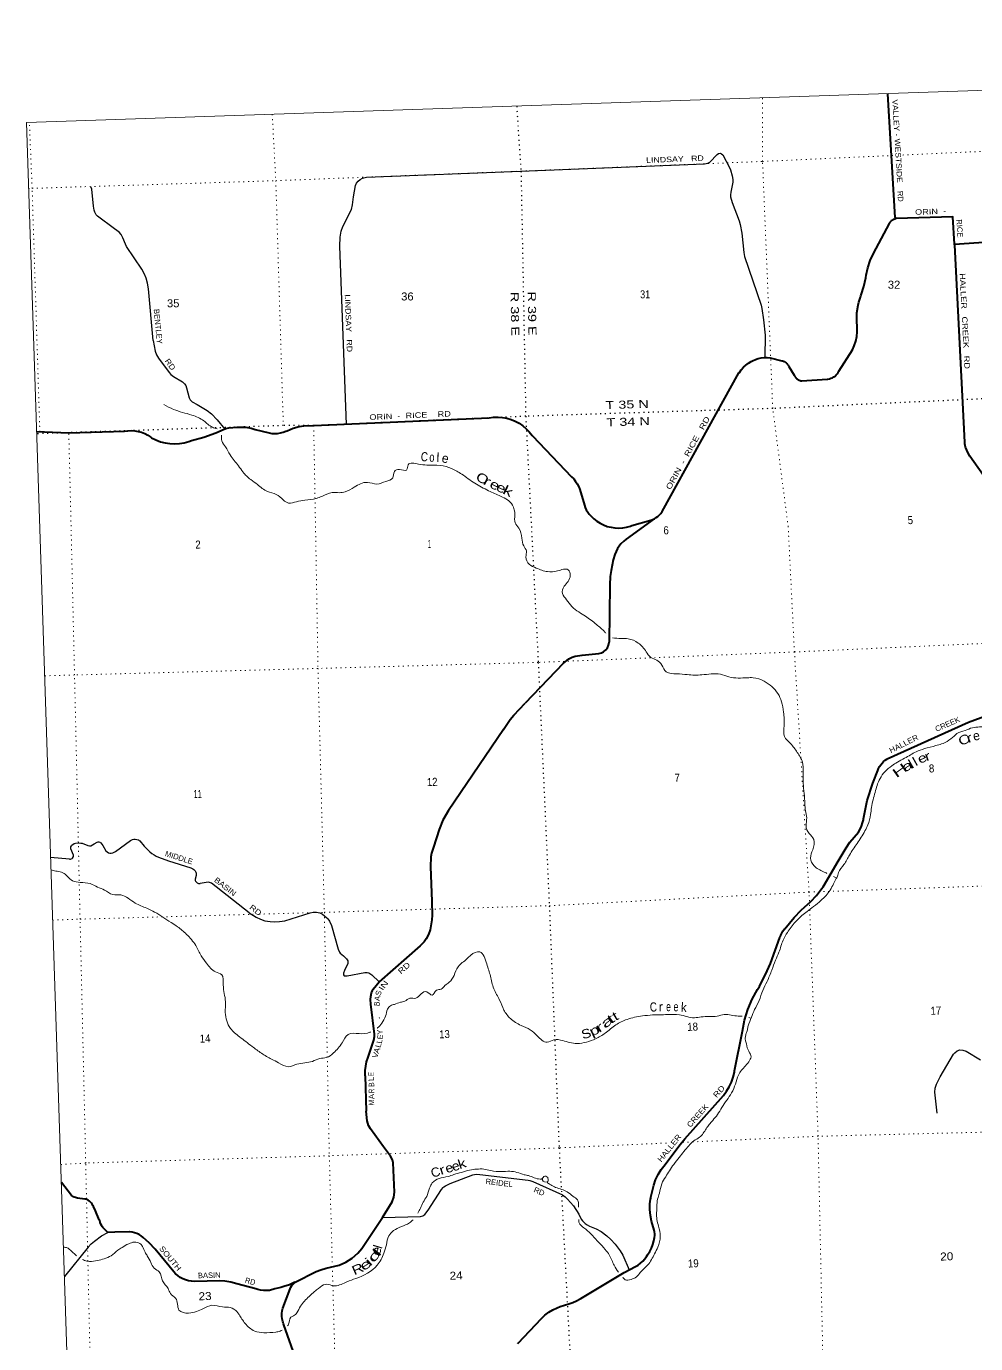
# Model space of a CAD drawing. Header units: feet. Extents: x 733631 to 986127, y 195788 to 388968.
# Drawn here: x 733631 to 754394, y 352850 to 381653 of the extents above; entities that cross this region are included whole.
import ezdxf
from ezdxf.enums import TextEntityAlignment as Align

# ---------------------------------------------------------------- set-up
doc = ezdxf.new("R2010")
doc.units = ezdxf.units.FT
doc.header["$LTSCALE"] = 70
doc.linetypes.add('DOTTED', pattern=[1.5, 0.3, -1.2])
for name, color, linetype, lineweight in [('26', 7, 'Continuous', 40), ('29', 7, 'Continuous', 25), ('39', 7, 'Continuous', 13), ('4', 7, 'Continuous', 13), ('6', 7, 'DOTTED', 25), ('7', 7, 'DOTTED', 13)]:
    doc.layers.add(name, color=color, linetype=linetype, lineweight=lineweight)
for name, color, linetype in [('27', 7, 'Continuous'), ('30', 7, 'Continuous'), ('41', 7, 'Continuous')]:
    doc.layers.add(name, color=color, linetype=linetype)

msp = doc.modelspace()

# ---------------------------------------------------------------- linework, layer by layer
at = {"layer": '26'}
for p, q in [((746390.59, 369442.83), (746378.56, 368186.54)), ((745370.32, 367718.46), (744544.16, 366857.1)), ((744066.35, 366281.2), (742865.85, 364507.8)), ((742243.28, 361547.58), (741348.86, 360762.41)), ((741039.79, 358707.88), (741060.52, 357929.72))]:
    msp.add_line(p, q, dxfattribs=at)
for points in [[(752651.43, 377451.26), (752630.15, 377471.56), (752474.27, 380180.51)], [(747510.31, 371004.54), (747537.21, 371042.37), (749216.67, 374073.28), (749225.42, 374087.22), (749267.12, 374145), (749314.62, 374198.1), (749367.42, 374245.95), (749424.93, 374288.02), (749486.52, 374323.84), (749515.76, 374339.84), (749575.98, 374366.87), (749638.7, 374387.45), (749703.22, 374401.37), (749768.84, 374408.46), (749834.85, 374408.66), (749900.51, 374401.95), (750158.11, 374341.23), (750166.28, 374338.97), (750188.2, 374331.18), (750209.19, 374321.14), (750229.01, 374308.96), (750247.45, 374294.78), (750264.31, 374278.74), (750274.45, 374266.84), (750292.51, 374241.9), (750307.64, 374216.84), (750425.27, 374021.99), (750440.45, 373996.84), (750457.16, 373971.99), (750459.33, 373969.06), (750472.25, 373954.96), (750486.57, 373942.29), (750502.13, 373931.18), (750518.78, 373921.76), (750536.31, 373914.14), (750554.55, 373908.38), (750573.29, 373904.57), (750592.32, 373902.73), (751147.28, 373937.05), (751162.48, 373939.01), (751196.01, 373945.94), (751228.64, 373956.35), (751259.99, 373970.1), (751289.74, 373987.06), (751317.55, 374007.03), (751343.12, 374029.8), (751366.18, 374055.12), (751386.46, 374082.71), (751403.74, 374112.26), (751701.94, 374580.33), (751739.49, 374666.59), (751771.37, 374765.78), (751792.71, 374867.77), (751803.26, 374971.43), (751802.93, 375075.62), (751793.62, 375212.49), (751798.11, 375385.52), (751820.65, 375557.13), (751836.53, 375619.49), (751875.05, 375733.93), (751883.49, 375759.02), (751892.87, 375783.93), (751950.3, 375962.61), (751989.65, 376150.62), (751998.82, 376210.34), (752035.91, 376373.5), (752089.85, 376531.9), (752160.06, 376683.78), (752508.9, 377339.79), (752515.29, 377353.5), (752525.04, 377370.18), (752536.49, 377385.75), (752549.49, 377400.04), (752563.92, 377412.89), (752579.62, 377424.16), (752596.41, 377433.72), (752606.59, 377438.19), (752651.43, 377451.26)], [(753934.25, 376892.94), (753894.07, 377486.29), (752656.59, 377451.41), (752651.43, 377451.26)], [(753934.25, 376892.94), (755943.78, 377028.66), (755970.1, 377031.21), (756020.33, 377032.03), (756070.37, 377027.6), (756119.68, 377017.96), (756167.7, 377003.22), (756213.93, 376983.55), (756257.84, 376959.14), (756355.46, 376888.6), (756380.43, 376870.55), (756405.46, 376859.78), (756411.4, 376857.22), (756444.08, 376847.02), (756477.65, 376840.29), (756511.74, 376837.11), (756545.98, 376837.51), (756579.98, 376841.48), (756613.38, 376848.99), (756645.82, 376859.94), (757084.3, 377035.69), (757480.01, 377128.98), (757727.43, 377187.31), (757754.3, 377193.64)], [(755459.04, 370565.32), (754263.95, 372255.11), (754227.18, 372317.43), (754197.13, 372383.26), (754174.12, 372451.86), (754158.42, 372522.49), (754153.48, 372557.22), (753935.51, 376867.94), (753934.25, 376892.94)], [(733854.31, 372791.96), (734560.34, 372768.04), (735774.77, 372800.01), (735849.87, 372811.1), (735925.72, 372814.28), (736001.48, 372809.52), (736076.33, 372796.86), (736149.45, 372776.44), (736220.03, 372748.5), (736287.31, 372713.33), (736350.54, 372671.32), (736370.72, 372655.77), (736464.95, 372608.47), (736563.6, 372571.28), (736665.61, 372544.61), (736769.84, 372528.74), (736875.16, 372523.85), (736980.41, 372530), (737084.45, 372547.12), (737186.12, 372575.02), (737244.68, 372596.47), (737515.97, 372666.52), (737778.46, 372764.55), (737830.24, 372787.69), (737908.88, 372822.33), (737996.54, 372857.26), (738061.59, 372876.61), (738237.44, 372890.78), (738413.8, 372886.49), (738429.53, 372885.21), (738547.74, 372864.2), (738632.94, 372840.91), (738941.58, 372763.32), (739002.7, 372753.28), (739064.53, 372749.67), (739126.4, 372752.55), (739187.63, 372761.88), (739247.55, 372777.56), (739305.5, 372799.42), (739332.17, 372811.9), (739464.45, 372864.18), (739601.46, 372902.34), (739698.93, 372920.36), (739916.68, 372922.15), (743755.53, 373091.75), (743851.75, 373104.81), (743948.8, 373107.74), (744045.63, 373100.51), (744141.18, 373083.19), (744234.39, 373055.99), (744324.25, 373019.18), (744409.76, 372973.19), (744490, 372918.51), (744564.09, 372855.75), (744631.21, 372785.58), (744690.63, 372708.78), (744698.46, 372697.29), (745554.77, 371803.82), (745602.48, 371756.04), (745644.94, 371703.54), (745681.67, 371646.88), (745712.28, 371586.69), (745736.44, 371523.64), (745750.32, 371474.17), (745822.48, 371235.58), (745835.7, 371181.24), (745854.53, 371128.57), (745878.76, 371078.16), (745908.13, 371030.56), (745942.31, 370986.28), (745978.78, 370947.86), (746039.95, 370887.8), (746107.06, 370834.46), (746179.38, 370788.43), (746256.11, 370750.21), (746336.42, 370720.22), (746419.43, 370698.79), (746504.21, 370686.15), (746589.86, 370682.44), (746675.42, 370687.71), (746759.97, 370701.89), (746842.57, 370724.83), (746876.64, 370737.09), (747291.14, 370855.55), (747325.99, 370867.69), (747368.2, 370887.01), (747408.16, 370910.63), (747445.43, 370938.3), (747479.61, 370969.72), (747510.31, 371004.54)], [(747362.36, 370885.8), (746750.88, 370442.46), (746697.86, 370398.25), (746631.57, 370336.35), (746560.87, 370239.09), (746529.94, 370172.77), (746503.43, 370106.45), (746468.08, 369987.08), (746419.47, 369757.18), (746397.38, 369624.55), (746390.59, 369442.83)], [(745370.32, 367718.46), (745494.83, 367821.83), (745567.74, 367861.62), (745636.23, 367881.52), (745788.68, 367901.41), (746155.45, 367936.78), (746212.89, 367954.46), (746257.08, 367974.36), (746305.69, 368016.36), (746341.04, 368067.2), (746365.34, 368122.47), (746378.56, 368186.54)], [(744066.35, 366281.2), (744212.27, 366496.59), (744291.81, 366591.65), (744544.16, 366857.1)], [(750178.49, 361867.79), (750216.2, 361918.07), (750217.36, 361919.45), (750426.1, 362170.56), (750579.52, 362330.09), (750652.41, 362395.25), (750790.33, 362513.94), (750915.08, 362646.39), (751025.31, 362791.15), (751056.69, 362838.84), (751387.88, 363399.15), (751561.47, 363692.96), (751643.66, 363811.04), (751831.59, 364034.35), (751868.63, 364097.7), (751898.84, 364164.57), (751921.9, 364234.23), (751937.55, 364305.92), (751940.21, 364323.56), (752023.86, 364729.24), (752141.9, 365103.72), (752255.02, 365380.96), (752271.31, 365424.74), (752292.08, 365466.58), (752317.12, 365506.01), (752346.13, 365542.61), (752378.82, 365575.98), (752414.81, 365605.75), (752453.72, 365631.59), (752460, 365635.23), (754239.72, 366440.67), (755012.74, 366723.34)], [(742865.85, 364507.8), (742738.59, 364294.87), (742659.05, 364091.5), (742535.33, 363706.86), (742488.94, 363572.01), (742477.88, 363494.65), (742473.46, 363273.59), (742499.98, 362522), (742508.81, 362221.36), (742501.08, 362118.57), (742460.21, 361894.2), (742428.17, 361793.61), (742378.46, 361701.88), (742328.75, 361636.66), (742243.28, 361547.58)], [(744378.82, 352847.97), (744389.56, 352857.25), (744897.46, 353397.67), (744974.03, 353470.42), (745057.78, 353534.76), (745147.79, 353590), (745243.09, 353635.52), (745306.45, 353659.35), (745498.35, 353720.94), (745584.12, 353749.45), (745666.43, 353786.77), (745744.4, 353832.49), (745754.88, 353839.51), (746706.86, 354404.16), (746950.82, 354534.41), (747009.11, 354568.13), (747063.55, 354607.75), (747113.56, 354652.84), (747158.58, 354702.91), (747198.11, 354757.42), (747218.43, 354790.95), (747264.94, 354862.09), (747303.76, 354937.71), (747334.46, 355016.96), (747356.71, 355098.99), (747363.48, 355134.09), (747371.65, 355173.34), (747375.69, 355213.23), (747375.52, 355253.32), (747371.17, 355293.18), (747362.68, 355332.36), (747362.14, 355334.33), (747302.28, 355530.42), (747278.79, 355654.13), (747268.36, 355779.62), (747271.11, 355905.51), (747283.89, 356005.97), (747287.1, 356030.96), (747292.77, 356055.97), (747351.72, 356315.72), (747394.98, 356434.78), (747450.44, 356548.67), (747517.51, 356656.14), (747573.4, 356729.88), (747928.79, 357202.2), (748035.28, 357325.63), (748877.29, 358278.41), (748946.29, 358368.91), (749005.45, 358466.12), (749054.12, 358568.98), (749091.78, 358676.36), (749118, 358787.1), (749122.45, 358813.34), (749294.58, 359681.45), (749340.14, 359921.43), (749410.53, 360155.33), (749504.99, 360380.59), (749622.48, 360594.74), (749662.95, 360657.85), (749837.4, 361003.2), (749903.17, 361162.24), (750110.71, 361731.82), (750119.84, 361756.87), (750131.4, 361781.82), (750146.25, 361813.85), (750178.49, 361867.79)], [(741039.79, 358707.88), (741045.09, 358820.39), (741057.24, 358916.55), (741073.81, 359012.71), (741105.84, 359111.08), (741229.57, 359482.46), (741246.15, 359567.56), (741247.25, 359619.51), (741163.29, 360269.42), (741159.97, 360376.63), (741163.29, 360441.84), (741179.86, 360520.31), (741201.95, 360571.16), (741216.32, 360601), (741348.86, 360762.41)], [(741419.56, 355608.06), (741629.47, 355952.18), (741669.24, 356053.86), (741682.49, 356164.39), (741651.56, 356805.45), (741638.31, 356871.77), (741594.12, 356951.35), (741439.46, 357150.3), (741156.65, 357543.78), (741116.88, 357618.94), (741085.95, 357720.63), (741060.52, 357929.72)], [(735305.17, 355387.95), (735288.29, 355412.97), (735281.43, 355423.13), (735261.52, 355460.57), (735245.62, 355499.88), (735243.06, 355508.51), (735235.65, 355533.48), (735225.47, 355558.51), (735144.66, 355757.16), (735099.58, 355846.67), (735086.9, 355871.85), (735072.26, 355896.67), (735071.33, 355898.25), (735052.97, 355923.05), (735032.12, 355945.79), (735009, 355966.22), (734983.88, 355984.13), (734983.05, 355984.65), (734968.76, 355993.31), (734953.65, 356000.42), (734937.88, 356005.92), (734921.62, 356009.73), (734910.53, 356011.33), (734749.29, 356033.4), (734725.85, 356037.05), (734702.91, 356043.14), (734680.74, 356051.58), (734659.57, 356062.3), (734639.64, 356075.17), (734621.16, 356090.05), (734396.69, 356371.87)], [(739512.44, 354195.04), (739972.4, 354426.88), (740069.61, 354462.25), (740188.92, 354497.62), (740471.73, 354568.36), (740617.55, 354630.26), (740754.53, 354718.68), (740882.68, 354824.79), (740966.64, 354926.47), (741419.56, 355608.06)], [(739512.44, 354195.04), (739489.32, 354184.56), (739389.51, 354139.3), (739259.23, 354095.98), (739198.62, 354080.84), (739062.46, 354051.5), (738946.04, 354014.14), (738881.96, 354008.39), (738817.62, 354009.37), (738753.74, 354017.08), (738691.01, 354031.41), (738649.79, 354044.72), (738237.05, 354157.18), (738106.68, 354192.26), (737973.37, 354213.51), (737862.54, 354220.46), (737306.76, 354208.36), (737241.77, 354213.4), (737177.67, 354225.2), (737115.14, 354243.64), (737054.89, 354268.51), (736997.57, 354299.54), (736943.8, 354336.4), (736894.19, 354378.67), (736853.92, 354420.52), (736445.22, 354915.51), (736316.54, 355055.81), (736184.87, 355173.11), (736141.97, 355205.59), (736095.91, 355233.41), (736047.19, 355256.26), (735996.36, 355273.9), (735943.95, 355286.12), (735890.56, 355292.8), (735879.03, 355293.5), (735565.72, 355288.19), (735412.28, 355280.59), (735330.09, 355362.97), (735305.17, 355387.95)], [(739545.83, 352460.77), (739261.32, 353258.65), (739252.43, 353283.59), (739244.72, 353308.65), (739237.66, 353331.57), (739225.73, 353389.72), (739219.96, 353448.79), (739220.38, 353508.15), (739227.01, 353567.13), (739239.77, 353625.1), (739397.99, 354049.64), (739416.69, 354085.73), (739439.06, 354119.67), (739464.85, 354151.09), (739489.32, 354175.23), (739512.44, 354195.04)]]:
    msp.add_lwpolyline(points, dxfattribs=at)
at = {"layer": '29'}
for p, q in [((740633.68, 372950.22), (740485.37, 376845.45)), ((736407.14, 374785.43), (736300.53, 375916.54)), ((734576.04, 363441.92), (734161.88, 363481.78)), ((741419.56, 355608.06), (742250.13, 355628.12)), ((734983.16, 354961.53), (734464.51, 354317.99))]:
    msp.add_line(p, q, dxfattribs=at)
for points in [[(748463.07, 378644.37), (748502.41, 378651.94), (748535.55, 378660.78), (748578.62, 378684), (748737.7, 378852), (748769.75, 378875.21), (748808.4, 378878.53), (748836.03, 378868.58), (748861.43, 378843.16), (749011.67, 378569.05), (749032.67, 378514.89), (749070.23, 378384.46), (749082.37, 378303.78), (749083.48, 378245.2), (749038.18, 378029.67), (749029.35, 377967.77), (749033.77, 377927.98), (749064.69, 377799.77), (749222.67, 377398.55), (749241.45, 377322.29), (749276.8, 377127.76), (749323.2, 376705.54), (749338.66, 376623.76), (749701, 375553.85), (749718.69, 375480.88), (749754.03, 375235.53), (749789.38, 374899.52), (749779.94, 374408.49)], [(741072.49, 378352.05), (744449.67, 378486.58), (748463.07, 378644.37)], [(740485.37, 376845.45), (740492.18, 377043.76), (740518.7, 377176.4), (740554.05, 377273.66), (740739.64, 377649.46), (740761.73, 377746.72), (740783.83, 377923.57), (740832.43, 378175.57), (740850.11, 378224.2), (740889.88, 378268.41), (740934.06, 378303.78), (740982.67, 378330.31), (741072.49, 378352.05)], [(736300.53, 375916.54), (736283.25, 376033.54), (736251.21, 376145.17), (736214.76, 376234.7), (736158.42, 376344.12), (735821.48, 376840.38), (735800.49, 376887.91), (735743.05, 377029.39), (735704.38, 377099.02), (735663.51, 377148.75), (735557.46, 377228.33), (735190.7, 377502.44), (735160.87, 377534.5), (735128.84, 377590.86), (735114.48, 377636.18), (735097.91, 377723.5), (735062.56, 378094.87), (735040.46, 378143.5)], [(736407.14, 374785.43), (736446.76, 374550.26), (736475.47, 374470.67), (736521.88, 374395.52), (736753.86, 374083.82), (736793.63, 374039.61), (736853.29, 373997.62), (737047.71, 373878.25), (737091.9, 373838.46), (737119.52, 373801.99), (737136.09, 373750.04), (737189.12, 373528.99), (737214.52, 373485.88), (737255.4, 373444.99), (737365.87, 373383.09), (737586.81, 373250.46), (737678.5, 373178.61), (737803.33, 373047.09), (737971.24, 372843.72)], [(734576.04, 363441.92), (734596.89, 363442.71), (734610.7, 363446.57), (734633.34, 363458.18), (734642.73, 363467.57), (734661.51, 363501.83), (734663.17, 363515.66), (734660.41, 363533.89), (734607.38, 363670.95), (734604.62, 363691.4), (734606.28, 363709.63), (734617.88, 363731.19), (734629.48, 363746.11), (734674.77, 363782.58), (734704.6, 363794.74), (734747.68, 363800.26), (734820.59, 363795.84), (734850.42, 363790.32), (734974.15, 363741.68), (735015.02, 363731.73), (735033.25, 363731.19), (735044.85, 363737.26), (735115.55, 363781.47), (735183.49, 363817.4), (735199.51, 363821.26), (735218.84, 363818.51), (735235.41, 363814.09), (735247.56, 363808.56), (735256.95, 363799.16), (735301.14, 363741.68), (735371.84, 363626.74), (735398.35, 363600.21), (735424.87, 363582.52), (735459.11, 363573.69), (735486.73, 363573.68), (735524.29, 363583.63), (735579.53, 363613.47), (735906.52, 363847.79), (735940.21, 363867.13), (735955.13, 363873.22), (735982.19, 363878.19), (736008.15, 363878.74), (736045.16, 363875.98), (736081.62, 363866.03), (736094.87, 363858.29), (736114.2, 363843.37), (736211.42, 363724), (736330.73, 363604.63), (736378.23, 363568.16), (736423.52, 363538.31), (736471.03, 363510.68), (736525.16, 363485.26), (736741.68, 363405.68), (737232.17, 363250.94), (737272.49, 363232.71), (737295.69, 363216.13), (737320.55, 363189.04), (737336.56, 363160.87), (737345.4, 363136.55), (737348.72, 363112.24), (737347.06, 363087.36), (737323.31, 363005.02), (737324.96, 362990.09), (737325.52, 362976.29), (737333.25, 362960.81), (737355.9, 362937.04), (737370.81, 362926.55), (737395.11, 362914.39), (737409.47, 362911.07), (737431.41, 362912.4)], [(738506.92, 362271.69), (737677.99, 362917.31), (737639.96, 362933.63), (737611.02, 362937.76), (737431.41, 362912.4)], [(738506.92, 362271.69), (738657.79, 362172.75), (738753.9, 362127.43), (738847.8, 362097.59), (738963.79, 362076.59), (739055.49, 362071.06), (739169.27, 362078.8), (739285.27, 362097.59), (739837.62, 362270.01), (739905.01, 362282.17), (739979.02, 362283.28), (740048.62, 362266.69), (740107.17, 362239.06), (740204.38, 362159.48), (740226.48, 362137.38), (740261.83, 362086.54), (740306.02, 361995.9), (740451.84, 361478.63), (740479.46, 361411.21), (740496.03, 361385.79), (740571.15, 361328.31), (740605.39, 361291.84), (740633.01, 361261.99), (740660.63, 361216.68), (740666.15, 361186.83), (740663.94, 361160.31), (740593.24, 361009.99), (740566.73, 360948.09), (740566.73, 360912.72), (740579.98, 360895.04), (740613.13, 360890.62), (740646.27, 360895.04), (741035.12, 360961.36), (741083.73, 360965.77), (741123.5, 360956.94), (741185.36, 360917.15), (741348.86, 360762.41)], [(753551.79, 357888.6), (753498.76, 358348.42), (753509.81, 358434.65), (753538.53, 358525.27), (753618.07, 358684.44), (753911.94, 359181.85), (753936.24, 359210.58), (753991.48, 359252.59), (754046.72, 359272.48), (754110.79, 359270.28), (754188.13, 359241.53), (754499.67, 359058.05)], [(742250.13, 355628.12), (742302.23, 355641.59), (742343.11, 355671.43), (742418.23, 355768.69), (742709.87, 356219.65), (742745.22, 356266.07), (742762.9, 356277.12), (742798.25, 356299.23), (742904.3, 356347.86), (743394.79, 356542.39), (743432.35, 356551.23), (743476.54, 356555.65), (743549.45, 356551.23), (744605.55, 356427.44), (744646.43, 356417.49), (744707.18, 356392.07), (745361.17, 356100.28), (745416.41, 356060.49), (745467.22, 356011.85), (745595.37, 355865.96), (745714.68, 355680.27), (745766.6, 355570.85), (745794.22, 355534.37), (745850.56, 355480.21), (745900.27, 355445.95), (745949.98, 355420.53), (746090.28, 355357.53), (746201.86, 355298.95), (746328.89, 355207.21), (746412.85, 355129.84), (746510.07, 355021.52), (746618.33, 354877.84), (746673.56, 354787.2), (746819.12, 354464.09)], [(734983.16, 354961.53), (735052.04, 355032.58), (735120.53, 355092.26), (735275.19, 355205), (735412.28, 355280.59)]]:
    msp.add_lwpolyline(points, dxfattribs=at)
at = {"layer": '39'}
for p, q in [((751354.16, 363028.38), (751283.72, 363062.32)), ((749479.42, 359968.8), (749432.43, 359981.95))]:
    msp.add_line(p, q, dxfattribs=at)
msp.add_lwpolyline([(745021.37, 356383.3), (744962.12, 356387.01), (744934.35, 356402.74), (744916.76, 356424.96), (744918.61, 356458.29)], dxfattribs=at)
for points in [[(737805.12, 372849.21), (737699.17, 372886.1), (737511.91, 373026.99), (737252.38, 373153.11), (736849.29, 373278.07), (736637.13, 373381.63)], [(737990.11, 372457.65), (737908.49, 372586.19), (737900.21, 372717.3)], [(746306.95, 368383.65), (746285.27, 368409.22), (746099.13, 368574.43), (745859.81, 368755.91), (745714.82, 368847.75), (745560.78, 368965.57), (745448.11, 369113.21), (745354, 369251.41), (745392.67, 369408.6), (745479.68, 369516.96), (745525.46, 369646.09), (745480.42, 369769.88), (745250.75, 369745.36), (745030.88, 369729.28), (744783.25, 369807.28), (744630.48, 369890.74), (744555.82, 370049.88), (744569.13, 370181.87), (744508.46, 370290.94), (744469.7, 370463.52), (744403.04, 370679.6), (744321.95, 370794), (744315.36, 370971.8), (744262.92, 371186.37), (744155.56, 371299.81), (744003.02, 371377.22), (743739.6, 371499.15), (743438.26, 371662.2), (743153.82, 371860.25), (742928.78, 371983.58), (742687.59, 372051.69), (742387.89, 372061.04), (742211.26, 372078.9), (741981.21, 372064.47), (741946.95, 371951.96), (741792.83, 371962.54), (741681.29, 371916.01), (741645.98, 371777.15), (741493.06, 371700.78), (741298.92, 371645.18), (741089.22, 371682.07), (740803.81, 371578.64), (740603.32, 371476.27), (740472.62, 371455.33), (740318.73, 371459.86), (740095.34, 371374.86), (739977.59, 371332.15), (739724.27, 371290.58), (739539.34, 371259.58), (739362.48, 371228.88), (739254.9, 371293.76), (739098.54, 371419.58), (738904.1, 371481.3), (738686.03, 371635.23), (738538.42, 371743.17), (738368.44, 371908.96), (738270.51, 372040.95), (738089.69, 372281.21), (737990.11, 372457.65)], [(751141.36, 363130.91), (751062.67, 363168.83), (750861.8, 363295.06), (750782.57, 363468.2), (750830.6, 363645.96), (750852.6, 363871.33), (750750.48, 364007.21), (750683.74, 364170.69), (750699.45, 364347.27), (750669.52, 364499.94), (750659.72, 364655.37), (750641.24, 364881.29), (750622.84, 365105.19), (750621.56, 365358.04), (750605.93, 365561.81), (750492.73, 365778.22), (750344.08, 365969.06), (750213.01, 366122.1), (750204.18, 366360.51), (750191.16, 366657.44), (750146.34, 366884.43), (750068.99, 367061.68), (749769.74, 367332.03), (749524.13, 367410.1), (749400.76, 367409.67), (748997.52, 367429.41), (748811.31, 367487.39), (748405.31, 367472.64), (748087.58, 367477.28), (747858.28, 367497.28), (747626.13, 367539.42), (747527.61, 367687.58), (747420.55, 367792.94), (747286.86, 367852.82), (747189.15, 367978.76), (747012.22, 368168.57), (746794.37, 368261.82), (746632.32, 368268.07), (746452.98, 368283.72)], [(756700.68, 368168.11), (756634.51, 368099.32), (756512.42, 367955.29), (756386.59, 367803.03), (756253.35, 367632.29), (756203.45, 367395.79), (756133.13, 367273.87), (755995.4, 367169.73), (755834.78, 367082.97), (755737.9, 367022.81), (755596.58, 366906.4), (755421.59, 366770.56), (755284.09, 366605.74), (755145.91, 366513.73), (754878.61, 366412.97), (754698.01, 366374.04), (754636.06, 366353.59), (754323.95, 366315.95), (754162.28, 366257.47), (753984.82, 366188.31), (753924.08, 366135.52), (753768.69, 366016.58), (753523.31, 365924.72), (753274.93, 365859.05), (753089.47, 365787.57), (752970.45, 365724.58), (752839.75, 365649.02), (752681.15, 365562.33), (752562.72, 365483.17), (752409.73, 365354.21), (752301.93, 365206.65), (752236.84, 365052.55), (752195.84, 364903.37), (752151.26, 364741.92), (752117.14, 364570.74), (752096.5, 364418.25), (752034.1, 364191.42), (751972.24, 364059.69), (751804.36, 363786.53), (751633.71, 363533.51), (751513.94, 363326.85), (751393.12, 363148.47), (751364.54, 363046.27), (751345.32, 363019.27), (751284.87, 362903.78), (751213.05, 362767.64), (751122.38, 362649.03), (751011.13, 362539.79), (750850.14, 362408.5), (750706.42, 362302.13), (750594.58, 362209.05), (750448.1, 362068.17), (750276.48, 361841.42), (750181.69, 361670.05), (750092.22, 361409.86), (750015.91, 361231.08), (749936.84, 361017.8), (749830.76, 360769.15), (749736.87, 360573.54), (749656.07, 360352.1), (749560.31, 360152.38), (749487.6, 359985.86), (749415.92, 359795.47)], [(741157.93, 359666.2), (741144.15, 359658.5), (740908.56, 359629.71), (740668.64, 359608.86), (740537.87, 359426.07), (740349.79, 359206.81), (740197.85, 359104.18), (740048.9, 359084.61), (739889.4, 359022.17), (739547.88, 358959.18), (739359.73, 358905.81), (739148.31, 358989.18), (738995.69, 359068.6), (738774.47, 359198.14), (738568.66, 359348.47), (738293.87, 359559.01), (738094.87, 359743.98), (737982.95, 360089.92), (737986.31, 360326.75), (737938.36, 360693.22), (737905.81, 360916.61), (737765.91, 360980.31), (737574.91, 361167.59), (737453.64, 361329.09), (737336.03, 361555.45), (737132.84, 361798.94), (736938.55, 361965.87), (736795.51, 362059.81), (736437.23, 362285.53), (736264.19, 362370.28), (736013.27, 362482.56), (735695.17, 362661.18), (735520.93, 362669.01), (735339.28, 362767.62), (735189.28, 362830.95), (735028.66, 362908.07), (734809.24, 362934.49), (734644.05, 362970.98), (734535.72, 363056.06), (734460.16, 363130.19), (734335.15, 363174.21), (734217.09, 363194.2), (734176.92, 363209.73), (734170.76, 363212.59)], [(749286.85, 360008.05), (749199.49, 360009.79), (748896.8, 360045.33), (748738.28, 360011.24), (748388.98, 359994.51), (748244.07, 359975.08), (747913.99, 360039.97), (747646.84, 360044.43), (747329.56, 360036.95), (747105.87, 360014.66), (746768.84, 359939.7), (746526.52, 359819.63), (746292.51, 359639.16), (746080.64, 359516.15), (745881.05, 359444.15), (745673.89, 359412.35), (745362.07, 359475.88), (745171.3, 359493.23), (745023.62, 359439.31), (744801.95, 359580.97), (744651.5, 359711.05), (744451.68, 359809), (744219.68, 359956.35), (744077.24, 360143.38), (743982.15, 360362.47), (743853.62, 360610.69), (743780.75, 360885.22), (743700.1, 361151.37), (743546.66, 361416.89), (743353.12, 361345.12), (743267.16, 361263.1), (743075.34, 361090.23), (742985.2, 360902.85), (742881.51, 360753.42), (742787.17, 360679.18), (742701.14, 360599.18), (742604.85, 360577.47), (742505.65, 360470.69), (742389.77, 360541.33), (742265.88, 360500.42), (742148.13, 360403.07), (742018.77, 360400.4), (741907.75, 360339.72), (741811.62, 360313.97), (741679.8, 360268.72), (741596.01, 360237.35), (741532.05, 360162.19), (741487.01, 360012.87), (741403.82, 359856.09), (741314.57, 359753.71), (741305.93, 359748.88)], [(749415.92, 359795.47), (749410.62, 359758), (749388.91, 359669.22), (749365.24, 359594.25), (749353.4, 359519.28), (749357.35, 359485.74), (749369.85, 359451.52)], [(749367, 359458.81), (749369.85, 359451.52), (749414.88, 359273.1), (749478.03, 359151.98), (749360.95, 358927.2), (749204.67, 358723.26), (749139.13, 358526.66), (749055.27, 358333.44), (748842.5, 358016.17), (748747.27, 357856.92), (748642.68, 357731.74), (748499.79, 357548.51), (748354.96, 357363.19), (748230.39, 357285.83), (748119.22, 357174.57), (748014.49, 357053.42), (747912.22, 356920.22), (747790.35, 356770.13), (747694.52, 356627.05), (747614.25, 356500.72), (747529.04, 356343.87), (747475.99, 356137.61), (747438.22, 356010.8), (747421.83, 355852.4), (747416.6, 355720.7), (747422.51, 355561.09), (747458.19, 355416.72), (747494.78, 355193.48), (747440.77, 354958.86), (747373.21, 354816.81), (747303.19, 354686.81), (747222.54, 354570.58), (747058.7, 354406.82), (746975.36, 354308.71), (746855.96, 354255.82), (746726.84, 354247.08), (746674.88, 354304.04)], [(742854.39, 356502.3), (742980.12, 356547.15), (743146.75, 356595.29), (743324.49, 356643.43), (743483.72, 356665.65), (743635.54, 356665.65), (743787.36, 356632.32), (744020.65, 356613.81), (744205.8, 356617.51), (744361.32, 356595.29), (744519.83, 356543.85)], [(742854.39, 356502.3), (742510.02, 356365.89), (742449.57, 356250.4), (742387.48, 356070.11), (742309.3, 355941.83), (742251.32, 355814.29), (742195.08, 355703.83)], [(745711.03, 355833), (745710.35, 355861.04), (745683.27, 355991.56), (745585.19, 356072.97), (745460.25, 356169.59), (745338.98, 356221.83), (745207.91, 356265.62), (745100.7, 356320.4), (745048.86, 356354.93), (745023.49, 356384.36), (745035.16, 356396.92), (745041.45, 356445.71), (745034.04, 356481.85), (744948.31, 356503.02), (744915.61, 356457.32), (744871.47, 356447.62), (744613.82, 356523.24), (744519.83, 356543.85)], [(742091.95, 355557.05), (742008.49, 355489.86), (741660.76, 355321.44), (741557.89, 355204.41), (741506.35, 355012.36), (741450.54, 354826.23), (741306.53, 354564.06), (740835.89, 354273.84), (740644.29, 354204.16), (740382.67, 354113.73), (740309.51, 354123.21), (740167.06, 354146.36), (740022.68, 354058.17), (739936.19, 353990.29), (739814.85, 353880.68), (739628.57, 353667.55), (739546.95, 353522.96), (739476.48, 353459.71), (739416.85, 353431.24), (739356.63, 353255.07), (739345.63, 353241.78)], [(746580.58, 354416.1), (746488.63, 354562.13), (746381.13, 354788.86), (746291.65, 354911.05), (746150.63, 355059.68), (745979.68, 355251.74), (745823.1, 355383.63), (745722.02, 355491.23), (745713.27, 355563.74), (745713.28, 355564.67)], [(734731.29, 354766.35), (734693.71, 354803.33), (734624.81, 354861.52), (734561.82, 354923.97), (734487.9, 354953.66), (734443.21, 354961.5)], [(739089.32, 353099.69), (738824.79, 353088.06), (738625.19, 353125.32), (738416.76, 353291.73), (738284.19, 353485.19), (738241.55, 353544.33), (738090.43, 353637.98), (737924.04, 353652.16), (737690.1, 353688.17), (737502.55, 353618.64), (737180.63, 353517.93), (736969.81, 353585.13), (736938.69, 353715.5), (736895.6, 353841.4), (736782.48, 353946.54), (736729.88, 354055.9), (736612.58, 354219.56), (736538.51, 354417.16), (736428.24, 354500.15), (736354.92, 354622.92), (736276.59, 354771.81), (736227.29, 354846.9), (736172, 354974.37), (736115.07, 355037.04), (735992.53, 355069.01), (735870.43, 355034.23), (735723.88, 354950), (735632.98, 354892.07), (735483.65, 354773.35), (735334.4, 354707.24), (735190.24, 354667.61), (735010.92, 354648.96), (734904.98, 354669.38), (734860.61, 354692.26)], [(739224.84, 353146.34), (739179.4, 353125.22), (739089.32, 353099.69)]]:
    msp.add_spline(points, degree=3, dxfattribs=at)
at = {"layer": '4'}
msp.add_line((739699.88, 195787.95), (733631.22, 379550.22), dxfattribs=at)
msp.add_line((739699.88, 195787.95), (733631.22, 379550.22), dxfattribs=at)
msp.add_lwpolyline([(733631.22, 379550.22), (764187.38, 380580.36), (794742.09, 381652.54)], dxfattribs=at)
msp.add_lwpolyline([(733631.22, 379550.22), (764187.38, 380580.36), (794742.09, 381652.54)], dxfattribs=at)
at = {"layer": '6'}
for points in [[(744355.41, 379906.94), (744449.67, 378486.58), (744553.1, 373126.99), (744827.25, 367745.27), (745068.79, 362425.08), (745283.09, 357130.21), (745569.13, 351700.37), (745779.4, 346350.73), (746039.26, 341027.16), (746273.61, 335737.07), (746262.46, 335643.34), (746333.56, 333954.15)], [(764415.88, 373938.25), (760794.56, 373793.85), (755375.01, 373544.38), (749955.38, 373296.93), (748406.83, 373248.22)], [(748406.83, 373248.22), (744553.1, 373126.99), (739916.68, 372922.15), (739251.22, 372922.25), (733855.97, 372744.88)]]:
    msp.add_lwpolyline(points, dxfattribs=at)
at = {"layer": '7'}
for points in [[(751163.74, 334116.6), (751098.11, 335942.67), (751445.8, 341409.69), (751190.87, 346763.78), (751061.18, 352067.8), (750947.21, 357384.52), (750749.51, 362722.48), (750429.65, 367973.06), (750293.92, 370709.49), (749955.38, 373296.93), (749733.07, 378698.73), (749731.68, 380087.66)], [(739009.16, 379728.43), (739087.27, 378277.63), (739251.22, 372922.25)], [(733926.45, 372789.52), (733757.71, 378110.33), (733697.88, 379552.4)], [(752798.43, 378839.21), (755055.74, 378942.66), (760390.54, 379187.03), (764233.7, 379233.97)], [(733679.01, 378103), (733757.71, 378110.33), (739087.27, 378277.63), (744449.67, 378486.58), (749733.07, 378698.73), (752579.54, 378829.18)], [(735396.63, 340752.88), (735221.35, 346072.4), (735050.44, 351397.18), (734929.28, 356798.61), (734806.62, 362131.21), (734685.76, 367469.94), (734560.34, 372768.04)], [(739916.68, 372922.15), (740009.93, 367618.83), (740148.97, 362280.76), (740257.12, 356957.76), (740407.01, 351545.23), (740592.58, 346261.45), (740713.52, 340920.7)], [(756608.89, 368203.83), (755697.94, 368210.96), (750429.65, 367973.06), (744827.25, 367745.27), (740005.82, 367613.23), (734685.76, 367469.94), (734030.76, 367451.97)], [(738722.96, 362240.84), (740148.97, 362280.76), (745068.79, 362425.08), (750749.51, 362722.48), (756116.7, 362911.38), (761398.08, 363068.84), (764784.07, 363235.77)], [(734207.14, 362111.33), (734806.62, 362131.21), (738594.82, 362237.25)], [(764967.94, 357891.02), (761698.04, 357754.82), (756302.35, 357516.33), (750947.21, 357384.52), (747931.31, 357249.11)], [(747630.25, 357235.59), (745283.09, 357130.21), (740257.12, 356957.76), (734929.28, 356798.61), (734383.7, 356765.13)]]:
    msp.add_lwpolyline(points, dxfattribs=at)

# ---------------------------------------------------------------- texts
at = {"layer": '27'}
for s, rotation, width, p in [('VALLEY - WESTSIDE', 273.296, 1.15, (752570.53, 380052.52)), ('RD', 273.296, 0.85, (752682.45, 378050.87)), ('ORIN  -', 1.615, 1.25, (753069.7, 377533.08)), ('HALLER   CREEK   RD', 272.895, 1.25, (754043.68, 376251.87)), ('ORIN  -  RICE    RD', 2.53, 1.25, (741136.84, 373046.12)), ('ORIN  -  RICE   RD', 61.009, 1.3, (747716.18, 371509.79)), ('HALLER', 26.784, 1.1, (752540.93, 365757.74)), ('RD', 41.531, 1.25, (741823.33, 360921.83)), ('Y', 93.757, 0.8, (741429.29, 359613.41)), ('E', 83.87, 0.8, (741423.87, 359497.94)), ('V', 71.326, 1.1, (741303.9, 359083.89)), ('A', 70.794, 1.15, (741334.77, 359183.3)), ('L', 75.308, 1.1, (741375.9, 359311.09)), ('E', 89.774, 0.7, (741230.38, 358694.99)), ('L', 92.03, 0.8, (741234.64, 358593.63)), ('B', 92.723, 0.75, (741241.75, 358465.32)), ('R', 89.942, 0.65, (741239.78, 358328.88)), ('RD', 48.532, 1.25, (748728.38, 358215.62)), ('M', 93.923, 0.7, (741242.16, 358069.15)), ('A', 94.544, 0.85, (741241.15, 358200.77)), ('CREEK', 48.532, 1.1, (748154.88, 357566.67)), ('HALLER', 51.414, 1.15, (747517.89, 356808.33)), ('SOUTH', 309.546, 1.15, (736528.34, 354924.79)), ('RD', 344.759, 0.95, (738403.4, 354184.41))]:
    msp.add_text(s, height=120, rotation=rotation, dxfattribs=dict(at, width=width)).set_placement(p)
for s, rotation, p in [('RICE', 273.874, (753972.17, 377428.53)), ('CREEK', 23.586, (753538.53, 366226.42)), ('-', 97.614, (741399.06, 359951.54)), ('L', 78.694, (741403.93, 359402.39)), ('BASIN', 1.247, (737384.88, 354280.08))]:
    msp.add_text(s, height=120, rotation=rotation, dxfattribs=at).set_placement(p)
for s, rotation, width, p in [('I', 58.896, 1.35, (741445.44, 360586.18)), ('N', 53.896, 1.4, (741509.96, 360670.07)), ('A', 81.427, 0.9, (741365.77, 360389.66)), ('S', 71.662, 1.05, (741389.63, 360494.98)), ('B', 88.81, 0.75, (741356.69, 360280.05))]:
    msp.add_text(s, height=120, rotation=rotation, dxfattribs=dict(at, width=width)).set_placement(p, align=Align.CENTER)
at = {"layer": '30'}
for s, rotation, width, p in [('LINDSAY   RD', 2.251, 1.2, (747187.86, 378664.29)), ('LINDSAY   RD', 272.18, 1.2, (740595.62, 375789.64)), ('BENTLEY', 275.384, 1.05, (736416.85, 375467.31)), ('RD', 304.869, 1.15, (736652.88, 374335.31)), ('BASIN', 322.086, 1.15, (737727.26, 362964.3)), ('RD', 322.086, 1.2, (738499.21, 362366.43))]:
    msp.add_text(s, height=120, rotation=rotation, dxfattribs=dict(at, width=width)).set_placement(p)
for s, rotation, p in [('MIDDLE', 342.561, (736653.32, 363513.82)), ('REIDEL', 353.333, (743669.22, 356340.99)), ('RD', 336.441, (744715.13, 356170.49))]:
    msp.add_text(s, height=120, rotation=rotation, dxfattribs=at).set_placement(p)
at = {"layer": '41'}
for s, rotation, width, p in [('C', 354.913, 0.8, (742251.5, 372150.06)), ('o', 358.363, 0.75, (742442.71, 372134.6)), ('C', 328.963, 1.35, (743437.67, 371753.49)), ('r', 332.388, 1.6, (743602.33, 371655.1)), ('e', 334.495, 1.35, (743744.56, 371580.93)), ('e', 335.256, 1.35, (743886.6, 371513.43)), ('k', 333.552, 1.55, (744029.44, 371447.61)), ('C', 29.173, 1.3, (754079.34, 365906.94)), ('r', 19.915, 1.35, (754230.64, 365982.79)), ('H', 35.773, 1.65, (752660.77, 365209.64)), ('a', 28.66, 1.55, (752843.44, 365337.63)), ('l', 30.033, 1.25, (752994.99, 365421.11)), ('l', 29.121, 1.2, (753084.8, 365473.04)), ('e', 24.529, 1.3, (753176.7, 365522.29)), ('r', 19.3, 1.3, (753316.63, 365582.33)), ('t', 30.285, 1.4, (746516.6, 359901.07)), ('C', 2.641, 0.8, (747272.19, 360107.75)), ('e', 359.923, 0.7, (747624.29, 360119.09)), ('e', 358.392, 0.75, (747781.57, 360118.79)), ('k', 357.017, 0.95, (747942.74, 360108.43)), ('p', 26.049, 1.45, (745999.39, 359564.04)), ('r', 32.837, 1.75, (746151.43, 359639.4)), ('a', 37.663, 1.85, (746284.94, 359728.08)), ('t', 36.806, 1.65, (746421.93, 359833.78)), ('S', 16.601, 1.2, (745801.4, 359502.39)), ('k', 17.717, 1.3, (743105.74, 356663.28)), ('C', 17.704, 1.05, (742513.88, 356473.79)), ('r', 17.704, 1.3, (742698.4, 356537.16)), ('e', 17.712, 1.15, (742826.17, 356572.59)), ('e', 17.717, 1.15, (742967.63, 356613.75)), ('d', 50.922, 2, (741226.14, 354599.6)), ('e', 67.468, 1.25, (741341.03, 354755.75)), ('R', 23.631, 1.3, (740803.64, 354341.96)), ('e', 32.472, 1.55, (741001.01, 354431.92)), ('i', 40.074, 1.7, (741143.54, 354529.49))]:
    msp.add_text(s, height=200, rotation=rotation, dxfattribs=dict(at, width=width)).set_placement(p)
for s, rotation, p in [('l', 357.948, (742599.91, 372129.92)), ('e', 348.804, (742703.55, 372125.74)), ('e', 10.935, (754354.83, 366031.6)), ('r', 1.046, (747463.89, 360116.22)), ('l', 73.092, (741405.5, 354911.44))]:
    msp.add_text(s, height=200, rotation=rotation, dxfattribs=at).set_placement(p)
at = {"layer": '6', "width": 1.35}
for s, rotation, p in [('R 38 E', 271.106, (744221.09, 375846.81)), ('R 39 E', 271.106, (744596.49, 375853.78)), ('T 35 N', 1.802, (746299.6, 373281.98)), ('T 34 N', 1.802, (746322.5, 372906.25))]:
    msp.add_text(s, height=175, rotation=rotation, dxfattribs=at).set_placement(p)
at = {"layer": '7'}
for s, width, p in [('31', 0.85, (747054.87, 375705.7)), ('32', 1.05, (752472.07, 375915.67)), ('35', 1.05, (736706.19, 375509.87)), ('36', 1.05, (741828.14, 375659.3)), ('1', 0.4, (742412.47, 370249.24))]:
    msp.add_text(s, height=175, dxfattribs=dict(at, width=width)).set_placement(p)
for s, width, p in [('6', 0.9, (747567.69, 370544.27)), ('5', 0.9, (752909.83, 370767.21)), ('2', 0.9, (737330.21, 370232.5)), ('8', 0.9, (753374.29, 365337.45)), ('12', 0.9, (742393.36, 365039.99)), ('7', 0.9, (747811.01, 365133.25)), ('11', 0.65, (737289.69, 364778.49)), ('17', 0.9, (753407.91, 360038.82)), ('18', 0.9, (748089.87, 359687.47)), ('14', 0.9, (737425.92, 359429.79)), ('13', 0.9, (742662.56, 359524.89)), ('19', 0.9, (748104.87, 354513.18)), ('20', 1.1, (753621.09, 354665.01)), ('24', 1.1, (742890.3, 354244.86)), ('23', 1.1, (737399.9, 353796.58))]:
    msp.add_text(s, height=175, rotation=2.08, dxfattribs=dict(at, width=width)).set_placement(p)

doc.saveas('drawing.dxf')
